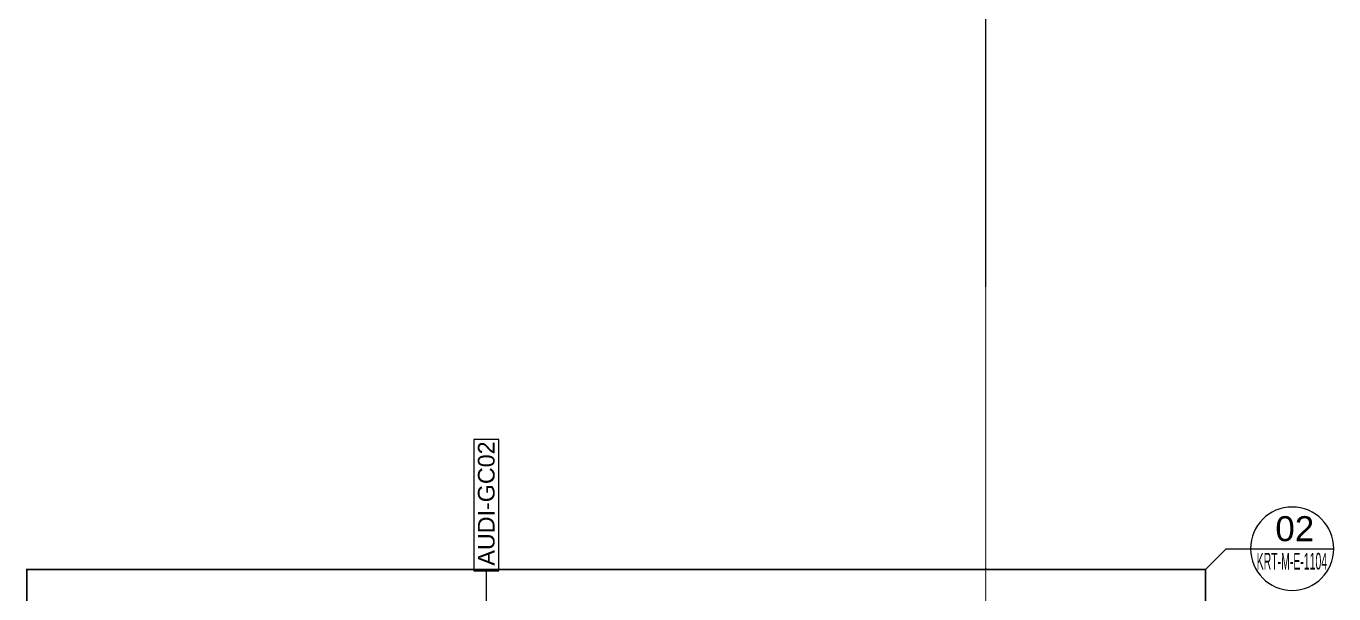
# Model space of a CAD drawing. Extents: x -1439 to 23780, y -1362 to 4476.
# Drawn here: x 16037 to 16821, y 2867 to 3208 of the extents above; entities that cross this region are included whole.
import ezdxf
from ezdxf.enums import TextEntityAlignment as Align

# ---------------------------------------------------------------- set-up
doc = ezdxf.new("R2010")
doc.units = 0
doc.header["$MEASUREMENT"] = 0
doc.linetypes.add('Audi$0$DASHDOT2', pattern=[0.5, 0.25, -0.125, 0, -0.125])
doc.linetypes.add('Audi$0$HIDDEN2', pattern=[4.7625, 3.175, -1.5875])
doc.layers.get('0').update_dxf_attribs({"color": 9, "lineweight": 9})
for name, color, linetype, lineweight in [('Audi$0$21', 8, 'Continuous', 9), ('Audi$0$22', 8, 'Continuous', 9), ('Audi$0$24', 8, 'Audi$0$DASHDOT2', 9)]:
    doc.layers.add(name, color=color, linetype=linetype, lineweight=lineweight)
doc.styles.add('Audi$0$Arial', font='arial.ttf', dxfattribs={"height": 2.5})

# ---------------------------------------------------------------- blocks, each defined once
blk = doc.blocks.new('Audi$0$0_wallno')
blk.add_lwpolyline([(-7.84, 1.5), (7.94, 1.5), (7.94, -1.5), (-7.84, -1.5)], close=True)
blk.add_lwpolyline([(7.94, 0), (16.13, 0)])
at = {"style": 'Audi$0$Arial'}
blk.add_attdef('GENISLIK', text='', height=2, dxfattribs=at).set_placement((8.44, 0), align=Align.BOTTOM_LEFT)
blk.add_attdef('DUVARNO', text='', height=2, dxfattribs=at).set_placement((0, 0), align=Align.MIDDLE_CENTER)
blk.add_attdef('YUKSEKLIK', text='', height=2, dxfattribs=at).set_placement((8.44, -0.5), align=Align.TOP_LEFT)
blk = doc.blocks.new('Audi$0$KAPI KODLARI 2. KAT')
at = {"layer": 'Audi$0$22'}
ref = blk.add_blockref('Audi$0$0_wallno', (16312.73, 2920.66), dxfattribs=dict(at, xscale=-5, yscale=5, zscale=5, rotation=90))
ref.add_attrib('DUVARNO', 'AUDI-GC02', dxfattribs={"layer": '0', "height": 10, "rotation": 90, "style": 'Audi$0$Arial'}).set_placement((16312.73, 2921.4), align=Align.MIDDLE_CENTER)
blk = doc.blocks.new('Audi$0$0_detailbox1')
blk.add_lwpolyline([(10.41, -2.5), (7.91, 0), (-5, 0)])
blk.add_circle((0, 0), 5)
at = {"style": 'Audi$0$Arial'}
blk.add_attdef('DETAYADI', text='', height=3, dxfattribs=at).set_placement((0, 0), align=Align.BOTTOM_CENTER)
blk.add_attdef('PAFTAADI', text='', height=2, dxfattribs=at).set_placement((0, -0.5), align=Align.TOP_CENTER)
blk = doc.blocks.new('Audi$0$P-AKS_AUDI')
at = {"layer": 'Audi$0$24'}
blk.add_lwpolyline([(0, -2590), (0, 1250)], dxfattribs=at)
blk = doc.blocks.new('Audi$0$p-2. kat planı')
at = {"layer": 'Audi$0$24'}
blk.add_blockref('Audi$0$P-AKS_AUDI', (16612.5, 2785), dxfattribs=at)

msp = doc.modelspace()

# ---------------------------------------------------------------- linework, layer by layer
at = {"layer": 'Audi$0$21', "linetype": 'Audi$0$HIDDEN2', "ltscale": 0.1, "const_width": 1}
msp.add_lwpolyline([(16037.2, 2881.81), (16744.19, 2881.81), (16744.19, 2449.05), (16037.2, 2449.05)], close=True, dxfattribs=at)

# ---------------------------------------------------------------- block references
msp.add_blockref('Audi$0$p-2. kat planı', (0, 0))
at = {"layer": 'Audi$0$21'}
ref = msp.add_blockref('Audi$0$0_detailbox1', (16796.24, 2894.31), dxfattribs=dict(at, xscale=-5, yscale=5, zscale=5))
ref.add_attrib('DETAYADI', '02', dxfattribs={"layer": '0', "height": 15, "style": 'Audi$0$Arial'}).set_placement((16797.81, 2894.31), align=Align.BOTTOM_CENTER)
ref.add_attrib('PAFTAADI', 'KRT-M-E-1104', dxfattribs={"layer": '0', "height": 10, "style": 'Audi$0$Arial', "width": 0.45}).set_placement((16796.07, 2891.81), align=Align.TOP_CENTER)
at = {"layer": 'Audi$0$22'}
msp.add_blockref('Audi$0$KAPI KODLARI 2. KAT', (0, 0), dxfattribs=at)

doc.saveas('drawing.dxf')
